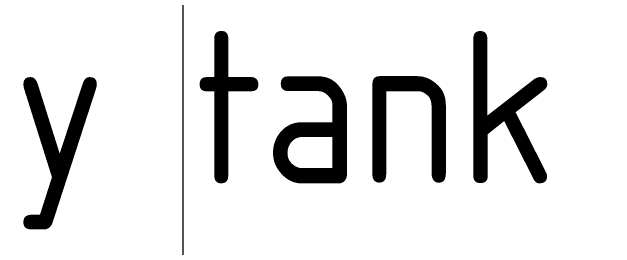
# Model space of a CAD drawing. Extents: x -681219 to -550379, y -242630 to -158199.
# Drawn here: x -644518 to -642538, y -225158 to -224384 of the extents above; entities that cross this region are included whole.
import ezdxf
from ezdxf.lldxf.tags import DXFTag

# ---------------------------------------------------------------- set-up
doc = ezdxf.new("R2010")
doc.units = 0
doc.header["$LTSCALE"] = 1000
for name, color, linetype, lineweight in [('famsun', 7, 'CONTINUOUS', 0), ('text1', 7, 'CONTINUOUS', 0), ('轴网_轴线', 1, 'CENTER2', 0)]:
    doc.layers.add(name, color=color, linetype=linetype, lineweight=lineweight)
doc.styles.add('ISOCP', font='isocp.shx', dxfattribs={"bigfont": 'gbcbig.shx'})
tags = doc.linetypes.add('CENTER2', pattern=[28.575, 19.05, -3.175, 3.175, -3.175]).pattern_tags.tags
tags[10:11] = [DXFTag(74, 4), DXFTag(75, 0), DXFTag(340, '0'), DXFTag(46, 0.0), DXFTag(50, 0.0), DXFTag(44, 0.0), DXFTag(45, 0.0)]
tags[8:9] = [DXFTag(74, 4), DXFTag(75, 0), DXFTag(340, '0'), DXFTag(46, 0.0), DXFTag(50, 0.0), DXFTag(44, 0.0), DXFTag(45, 0.0)]
tags[6:7] = [DXFTag(74, 4), DXFTag(75, 0), DXFTag(340, '0'), DXFTag(46, 0.0), DXFTag(50, 0.0), DXFTag(44, 0.0), DXFTag(45, 0.0)]
tags[4:5] = [DXFTag(74, 4), DXFTag(75, 0), DXFTag(340, '0'), DXFTag(46, 0.0), DXFTag(50, 0.0), DXFTag(44, 0.0), DXFTag(45, 0.0)]

# ---------------------------------------------------------------- blocks, each defined once
blk = doc.blocks.new('轴网FB0EDE194AE0F5E0')
at = {"layer": '轴网_轴线'}
blk.add_line((20000, -1200), (20000, 23700), dxfattribs=at)

msp = doc.modelspace()

# ---------------------------------------------------------------- block references
at = {"layer": 'famsun', "xscale": -1}
msp.add_blockref('轴网FB0EDE194AE0F5E0', (-623955.4609, -226916.6983), dxfattribs=at)

# ---------------------------------------------------------------- texts
at = {"layer": 'text1', "ltscale": 20, "insert": (-641215.0591, -224445.8589), "char_height": 500, "attachment_point": 3, "style": 'ISOCP'}
msp.add_mtext_dynamic_manual_height_columns('Liquid daliy tank area', width=16722.717465, gutter_width=355537.5, heights=[0], dxfattribs=at)

doc.saveas('drawing.dxf')
